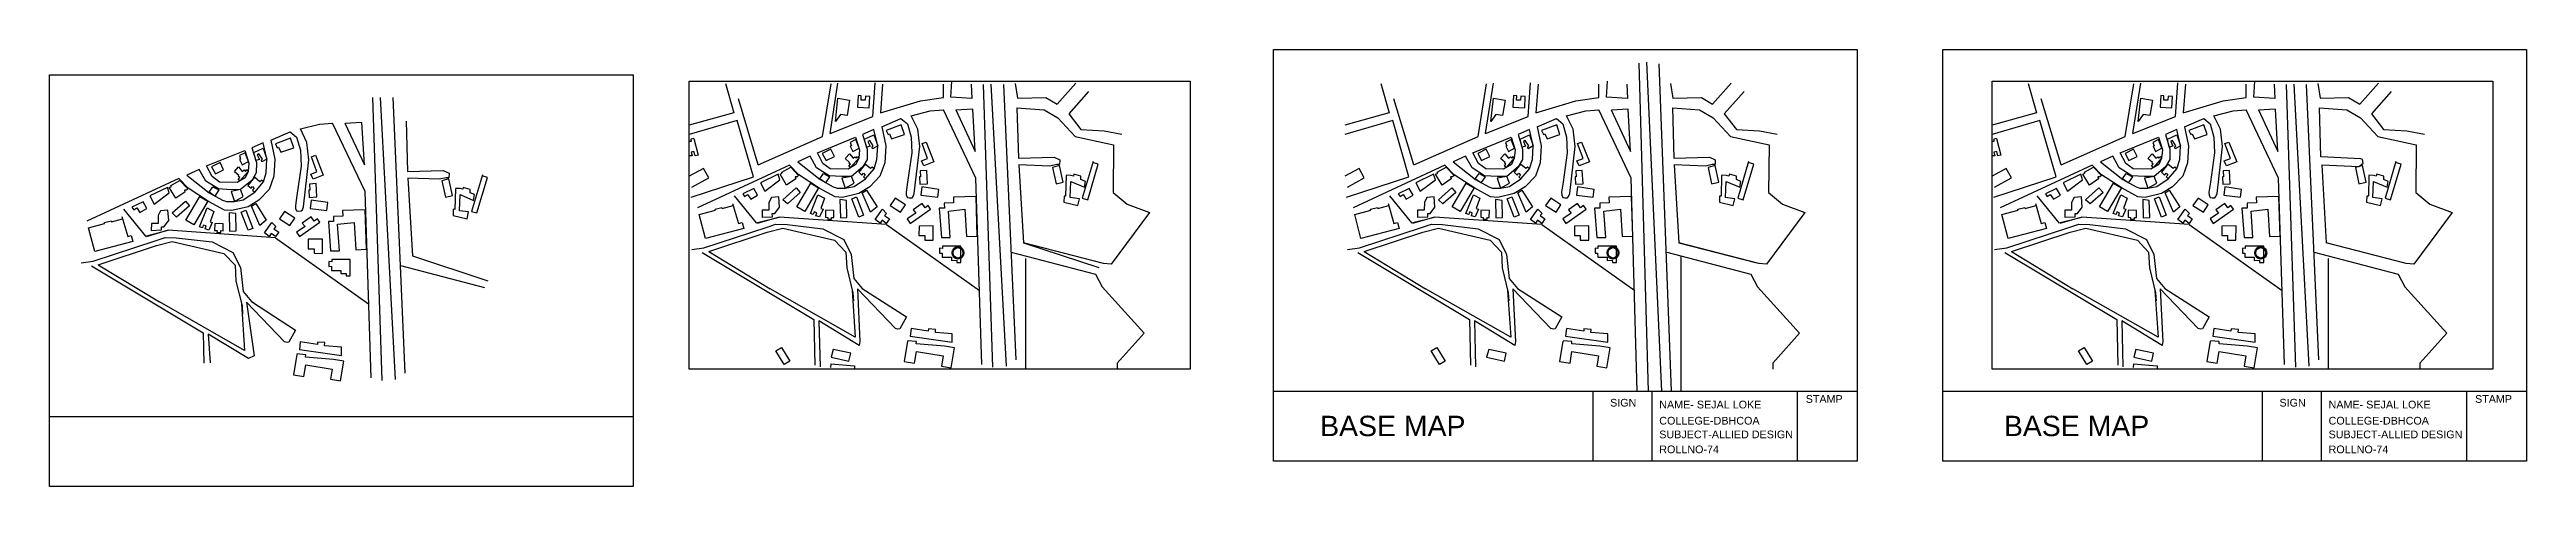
# Model space of a CAD drawing. Header units: millimetres. Extents: x -407569321 to 1182922576, y -72872308 to 207592979.
import ezdxf

# ---------------------------------------------------------------- set-up
doc = ezdxf.new("R2010")
doc.units = ezdxf.units.MM
doc.styles.get("Standard").update_dxf_attribs({"font": 'arial.ttf'})
picture_1 = doc.add_image_def('image1.png', size_in_pixel=(1012, 582))

msp = doc.modelspace()

# ---------------------------------------------------------------- linework, layer by layer
for p, q in [((135527144, 112129058), (132210926, 107443701)), ((142035394, 107952921), (135527144, 112129058)), ((556415605, 112129058), (553099387, 107443701)), ((562923856, 107952921), (556415605, 112129058)), ((972056315, 112129058), (968740097, 107443701)), ((978564565, 107952921), (972056315, 112129058)), ((-256667344, 103609567), (-259983562, 98924209)), ((-259983562, 98924209), (-253255885, 94607273)), ((-250159093, 99433430), (-256667344, 103609567)), ((-253255885, 94607273), (-250159093, 99433430)), ((132210926, 107443701), (138938603, 103126764)), ((138938603, 103126764), (142035394, 107952921)), ((553099387, 107443701), (559827064, 103126764)), ((559827064, 103126764), (562923856, 107952921)), ((968740097, 107443701), (975467774, 103126764)), ((975467774, 103126764), (978564565, 107952921)), ((378437942, -11633860), (753118020, -11633860)), ((583436212, -11633860), (583436212, -56636621)), ((621243458, -11633860), (621243458, -56636621)), ((714625114, -11633860), (714625114, -56636621)), ((808242497, -11633860), (1182922576, -11633860)), ((1013240767, -11633860), (1013240767, -56636621)), ((1051048013, -11633860), (1051048013, -56636621)), ((1144429670, -11633860), (1144429670, -56636621)), ((-407569321, -27869547), (-32889243, -27869547))]:
    msp.add_line(p, q)
for points in [[(378437942, 207592979), (753118020, 207592979), (753118020, -56636621), (378437942, -56636621)], [(808242497, 207592979), (1182922576, 207592979), (1182922576, -56636621), (808242497, -56636621)], [(-407569321, 191357291), (-32889243, 191357291), (-32889243, -72872308), (-407569321, -72872308)]]:
    msp.add_lwpolyline(points, close=True)
for points in [[(612893108, 198879647), (618901495, -11633860)], [(627759794, -11633860), (618051264, 199563552)], [(633942467, -11633860), (626087189, 198452207)], [(-200189841, 176718874), (-194181454, -4903645)], [(-185323155, -4178243), (-195031686, 176893902)], [(-179140482, -137915), (-186995760, 176709451)], [(26466772, 185789508), (31836627, 167012339)], [(47558226, 133644737), (34832737, 175990782)], [(47558226, 133644737), (88794613, 151744842), (94299321, 185624839)], [(93592302, 153676524), (121087764, 164650355), (122545193, 186122718)], [(93592302, 153676524), (98703512, 186010788)], [(98681391, 176283833), (106179961, 175100986), (104629043, 165269059), (100289159, 165953646), (97058481, 161344223), (98681391, 176283833)], [(111574064, 178123906), (111179290, 170588459), (118777198, 170190413), (119161411, 177524284), (116314016, 177673455), (116174421, 175008877), (113501611, 175148902), (113643313, 177853701), (111574064, 178123906)], [(127380317, 185325659), (126029239, 166995243), (151693769, 174754712), (166439920, 176778970), (166439920, 185325659)], [(171280306, 177065977), (171884141, 187277422)], [(184764137, 176268636), (171280306, 177065977)], [(184329707, 185383039), (184764137, 176268636)], [(192004647, 185238366), (198013034, 3615846)], [(206871332, 4341248), (197162802, 185413393)], [(213054006, 8381577), (205198728, 185228942)], [(212458998, 185764669), (213893081, 176349614)], [(213893081, 176349614), (232223535, 176729814), (239422732, 172435856), (251349760, 186069172), (251349760, 186069172)], [(259623464, 180594376), (246944282, 166316966), (254680731, 156333514), (269616379, 155367374), (280898702, 153327744)], [(447355234, 185789508), (452725089, 167012339)], [(468446687, 133644737), (455721198, 175990782)], [(468446687, 133644737), (509683074, 151744842), (515187782, 185624839)], [(514480763, 153676524), (541976226, 164650355), (543433654, 186122718)], [(514480763, 153676524), (519591974, 186010788)], [(519569853, 176283833), (527068422, 175100986), (525517504, 165269059), (521177621, 165953646), (517946942, 161344223), (519569853, 176283833)], [(532462525, 178123906), (532067752, 170588459), (539665659, 170190413), (540049872, 177524284), (537202477, 177673455), (537062883, 175008877), (534390073, 175148902), (534531774, 177853701), (532462525, 178123906)], [(548268779, 185325659), (546917701, 166995243), (572582231, 174754712), (587328381, 176778970), (587328381, 185325659)], [(592168768, 177065977), (592772602, 187277422)], [(605652598, 176268636), (592168768, 177065977)], [(605218169, 185383039), (605652598, 176268636)], [(633347459, 185764669), (634781542, 176349614)], [(634781542, 176349614), (653111997, 176729814), (660311194, 172435856), (672238221, 186069172), (672238221, 186069172)], [(680511926, 180594376), (667832743, 166316966), (675569193, 156333514), (690504841, 155367374), (701787164, 153327744)], [(862995943, 185789508), (868365798, 167012339)], [(884087397, 133644737), (871361908, 175990782)], [(884087397, 133644737), (925323784, 151744842), (930828492, 185624839)], [(930121473, 153676524), (957616935, 164650355), (959074364, 186122718)], [(930121473, 153676524), (935232683, 186010788)], [(935210562, 176283833), (942709132, 175100986), (941158214, 165269059), (936818330, 165953646), (933587652, 161344223), (935210562, 176283833)], [(948103235, 178123906), (947708461, 170588459), (955306369, 170190413), (955690582, 177524284), (952843187, 177673455), (952703592, 175008877), (950030782, 175148902), (950172484, 177853701), (948103235, 178123906)], [(963909488, 185325659), (962558410, 166995243), (988222940, 174754712), (1002969091, 176778970), (1002969091, 185325659)], [(1007809477, 177065977), (1008413312, 187277422)], [(1021293308, 176268636), (1007809477, 177065977)], [(1020858878, 185383039), (1021293308, 176268636)], [(1028533818, 185238366), (1034542205, 3615846)], [(1043400503, 4341248), (1033691973, 185413393)], [(1049583177, 8381577), (1041727899, 185228942)], [(1048988169, 185764669), (1050422252, 176349614)], [(1050422252, 176349614), (1068752706, 176729814), (1075951903, 172435856), (1087878931, 186069172), (1087878931, 186069172)], [(1096152635, 180594376), (1083473453, 166316966), (1091209902, 156333514), (1106145550, 155367374), (1117427873, 153327744)], [(-265430027, 149455389), (-253074871, 154861238), (-248904577, 151359093), (-246487016, 142905641), (-246063943, 132821880), (-248779638, 113888312), (-249699040, 107478332), (-249624004, 105567642), (-248911600, 104055215), (-247709417, 103906938), (-245943246, 103981076), (-245230841, 104796601), (-244488753, 106575926), (-240981566, 136735971), (-242256320, 147868644), (-246510916, 156612666), (-234233368, 159648785), (-225821244, 160370819)], [(-201146525, -3094012), (-204968577, 116534882), (-225821244, 160370819)], [(-217856684, 160370819), (-205403008, 133606303), (-206995920, 160804838), (-217765162, 160174126)], [(-178608711, 161689870), (-177639739, 129335991), (-154740749, 130021796), (-151034475, 128207107), (-151137199, 125230960), (-152969860, 125294216), (-157403302, 124307329), (-177434294, 125025709), (-174431083, 75099143), (-126050770, 59075207)], [(31836627, 167012339), (3255906, 159037558)], [(4432627, 112768636), (44446407, 125871721), (33998097, 161960967), (3255906, 153060700)], [(126764460, 157974880), (139119616, 163380729), (143289911, 159878584), (145707472, 151425132), (146130545, 141341371), (143414849, 122407803), (142495448, 115997823), (142570483, 114087133), (143282887, 112574706), (144485071, 112426429), (146251242, 112500568), (146963647, 113316092), (147705735, 115095418), (151212921, 145255462), (149938168, 156388136), (145683572, 165132158), (157961119, 168168277), (166373244, 168890310)], [(129650773, 155655973), (130857738, 153061630), (131689028, 153448370), (133162056, 150282130), (141427822, 153061630), (139331765, 159294950), (129650773, 155655973)], [(191047963, 5425479), (187225910, 125054374), (166373244, 168890310)], [(174337804, 168890310), (186791479, 142125795), (185198568, 169324329), (174429326, 168693617)], [(213585777, 170209361), (214554748, 137855482), (237453738, 138541287), (241160013, 136726598), (241057289, 133750451), (239224628, 133813707), (234791185, 132826820), (214760194, 133545200), (217763404, 83618635), (266143717, 67594698)], [(213585777, 170209361), (231051546, 168937550), (239800304, 163866741), (251020083, 151723490), (275663529, 146452518), (275359979, 115889556), (284313800, 108444673), (298702682, 103036128), (274057061, 69777935), (269099637, 70265703), (217763404, 83618635)], [(452725089, 167012339), (424144367, 159037558)], [(425321088, 112768636), (465334868, 125871721), (454886559, 161960967), (424144367, 153060700)], [(547652922, 157974880), (560008078, 163380729), (564178372, 159878584), (566595933, 151425132), (567019006, 141341371), (564303311, 122407803), (563383909, 115997823), (563458945, 114087133), (564171349, 112574706), (565373532, 112426429), (567139703, 112500568), (567852109, 113316092), (568594197, 115095418), (572101383, 145255462), (570826629, 156388136), (566572033, 165132158), (578849581, 168168277), (587261705, 168890310)], [(550539234, 155655973), (551746199, 153061630), (552577489, 153448370), (554050518, 150282130), (562316283, 153061630), (560220227, 159294950), (550539234, 155655973)], [(611936424, -11633860), (608114372, 125054374), (587261705, 168890310)], [(595226265, 168890310), (607679941, 142125795), (606087029, 169324329), (595317787, 168693617)], [(634474238, 170209361), (635443210, 137855482), (658342200, 138541287), (662048474, 136726598), (661945750, 133750451), (660113089, 133813707), (655679647, 132826820), (635648655, 133545200), (638651866, 83618635), (687870214, 70816580)], [(634474238, 170209361), (651940007, 168937550), (660688765, 163866741), (671908544, 151723490), (696551990, 146452518), (696248441, 115889556), (705202261, 108444673), (719591143, 103036128), (694945522, 69777935), (689988098, 70265703), (638651866, 83618635)], [(868365798, 167012339), (839785077, 159037558)], [(840961798, 112768636), (880975578, 125871721), (870527268, 161960967), (839785077, 153060700)], [(963293631, 157974880), (975648787, 163380729), (979819082, 159878584), (982236643, 151425132), (982659716, 141341371), (979944020, 122407803), (979024619, 115997823), (979099654, 114087133), (979812058, 112574706), (981014242, 112426429), (982780413, 112500568), (983492818, 113316092), (984234906, 115095418), (987742092, 145255462), (986467339, 156388136), (982212743, 165132158), (994490290, 168168277), (1002902415, 168890310)], [(966179944, 155655973), (967386909, 153061630), (968218199, 153448370), (969691227, 150282130), (977956993, 153061630), (975860936, 159294950), (966179944, 155655973)], [(1027577134, 5425479), (1023755081, 125054374), (1002902415, 168890310)], [(1010866975, 168890310), (1023320650, 142125795), (1021727739, 169324329), (1010958497, 168693617)], [(1050114948, 170209361), (1067580717, 168937550), (1076329475, 163866741), (1087549254, 151723490), (1112192700, 146452518), (1111889150, 115889556), (1120842971, 108444673), (1135231853, 103036128), (1110586232, 69777935), (1105628808, 70265703), (1054292575, 83618635)], [(1051519584, 133496787), (1075310881, 132542919), (1078095752, 134719060), (1077721322, 136963504), (1076473231, 137524610), (1050949707, 138771526), (1050114948, 170209361)], [(-265430027, 149455389), (-262849356, 137283758), (-263471899, 126290694), (-266548819, 117837175), (-273087276, 110920658), (-280106502, 106693898), (-290587265, 104196268), (-295298800, 104580518), (-305507995, 109986036), (-318655099, 118604477), (-324607084, 124851905)], [(-277652806, 144566615), (-274753103, 135166284), (-274812280, 128485546), (-277512832, 123713751), (-284856723, 117654781), (-291086126, 117548054), (-299134283, 118080148), (-307241616, 123046361), (-311443227, 130613923), (-319370621, 126976744), (-304985408, 115661036), (-296490469, 110995382), (-293998265, 109992013), (-288886069, 110033413), (-283173921, 111181191), (-275798188, 116088282), (-270261182, 122592360), (-268440265, 128404826), (-267993344, 137270668), (-270365691, 147785497), (-277652806, 144566615)], [(-276368948, 141545854), (-270407274, 144249818), (-267993344, 137270668), (-271285066, 135407125), (-271504514, 136430247), (-270846170, 137270668), (-273113801, 140741973), (-274227448, 140014482), (-272821203, 137051428), (-275125409, 136320626), (-276368948, 141545854)], [(-262543715, 147136482), (-261336750, 144542139), (-260505460, 144928879), (-259032431, 141762639), (-250766666, 144542139), (-252862722, 150775458), (-262543715, 147136482)], [(6155081, 150580865), (8824907, 139839281), (6922820, 139366516), (6240077, 142113413), (4452853, 141669198), (5018713, 139392557), (3255906, 139392557)], [(6164062, 150544731), (4279056, 150076212), (4369292, 148631136), (3255906, 148631136)], [(126764460, 157974880), (129345132, 145803249), (128722589, 134810186), (125645668, 126356666), (119107212, 119440150), (112087986, 115213390), (101607223, 112715759), (96895687, 113100010), (86686492, 118505527), (73539388, 127123968), (67587404, 133371397)], [(114541682, 153086107), (117441385, 143685776), (117382207, 137005037), (114681656, 132233242), (107337765, 126174272), (101108361, 126067545), (93060205, 126599639), (84952871, 131565852), (80751261, 139133414), (72823867, 135496236), (87209080, 124180527), (95704019, 119514874), (98196222, 118511504), (103308419, 118552904), (109020567, 119700683), (116396299, 124607774), (121933306, 131111851), (123754222, 136924318), (124201144, 145790159), (121828797, 156304989), (114541682, 153086107)], [(110051503, 151335454), (112630612, 143270823), (112081381, 137905386), (110235601, 133831489), (105149357, 130782633), (93751548, 130944315), (89036128, 134521931), (85485471, 141380034), (110051503, 151335454)], [(88607660, 140910109), (91138419, 136329739), (96383330, 138858103), (94092706, 143609838), (88607660, 140910109)], [(106543693, 147993429), (107315007, 145755063), (106609950, 145512109), (108269969, 142195695), (112279164, 144202484), (110143163, 149864849), (106543693, 147993429)], [(115825540, 150065345), (121787214, 152769309), (124201144, 145790159), (120909421, 143926617), (120689974, 144949738), (121348318, 145790159), (119080687, 149261464), (117967040, 148533974), (119373285, 145570919), (117069079, 144840118), (115825540, 150065345)], [(152320624, 136123957), (156285506, 137570630), (152741606, 147283359), (155325109, 148226006), (160319344, 135435065), (153819818, 132897319), (152320624, 136123957)], [(547652922, 157974880), (550233593, 145803249), (549611050, 134810186), (546534130, 126356666), (539995673, 119440150), (532976447, 115213390), (522495684, 112715759), (517784149, 113100010), (507574954, 118505527), (494427850, 127123968), (488475865, 133371397)], [(535430143, 153086107), (538329846, 143685776), (538270669, 137005037), (535570117, 132233242), (528226226, 126174272), (521996823, 126067545), (513948666, 126599639), (505841333, 131565852), (501639722, 139133414), (493712328, 135496236), (508097541, 124180527), (516592480, 119514874), (519084684, 118511504), (524196880, 118552904), (529909028, 119700683), (537284761, 124607774), (542821767, 131111851), (544642684, 136924318), (545089605, 145790159), (542717258, 156304989), (535430143, 153086107)], [(530939964, 151335454), (533519074, 143270823), (532969842, 137905386), (531124062, 133831489), (526037819, 130782633), (514640009, 130944315), (509924589, 134521931), (506373932, 141380034), (530939964, 151335454)], [(509496121, 140910109), (512026881, 136329739), (517271791, 138858103), (514981167, 143609838), (509496121, 140910109)], [(527432154, 147993429), (528203468, 145755063), (527498412, 145512109), (529158431, 142195695), (533167625, 144202484), (531031625, 149864849), (527432154, 147993429)], [(536714002, 150065345), (542675676, 152769309), (545089605, 145790159), (541797883, 143926617), (541578435, 144949738), (542236779, 145790159), (539969149, 149261464), (538855501, 148533974), (540261746, 145570919), (537957541, 144840118), (536714002, 150065345)], [(573209085, 136123957), (577173967, 137570630), (573630068, 147283359), (576213570, 148226006), (581207805, 135435065), (574708279, 132897319), (573209085, 136123957)], [(842684252, 150580865), (845354078, 139839281), (843451991, 139366516), (842769248, 142113413), (840982023, 141669198), (841547884, 139392557), (839785077, 139392557)], [(842693233, 150544731), (840808227, 150076212), (840898463, 148631136), (839785077, 148631136)], [(963293631, 157974880), (965874303, 145803249), (965251760, 134810186), (962174839, 126356666), (955636383, 119440150), (948617157, 115213390), (938136394, 112715759), (933424858, 113100010), (923215663, 118505527), (910068559, 127123968), (904116575, 133371397)], [(951070853, 153086107), (953970556, 143685776), (953911378, 137005037), (951210827, 132233242), (943866936, 126174272), (937637532, 126067545), (929589376, 126599639), (921482042, 131565852), (917280432, 139133414), (909353038, 135496236), (923738251, 124180527), (932233190, 119514874), (934725393, 118511504), (939837590, 118552904), (945549738, 119700683), (952925470, 124607774), (958462477, 131111851), (960283393, 136924318), (960730315, 145790159), (958357968, 156304989), (951070853, 153086107)], [(946580674, 151335454), (949159783, 143270823), (948610552, 137905386), (946764772, 133831489), (941678528, 130782633), (930280719, 130944315), (925565299, 134521931), (922014642, 141380034), (946580674, 151335454)], [(925136831, 140910109), (927667590, 136329739), (932912501, 138858103), (930621877, 143609838), (925136831, 140910109)], [(943072864, 147993429), (943844178, 145755063), (943139121, 145512109), (944799140, 142195695), (948808335, 144202484), (946672334, 149864849), (943072864, 147993429)], [(952354711, 150065345), (958316385, 152769309), (960730315, 145790159), (957438592, 143926617), (957219145, 144949738), (957877489, 145790159), (955609858, 149261464), (954496211, 148533974), (955902456, 145570919), (953598250, 144840118), (952354711, 150065345)], [(988849795, 136123957), (992814677, 137570630), (989270777, 147283359), (991854280, 148226006), (996848515, 135435065), (990348989, 132897319), (988849795, 136123957)], [(-282142985, 142815963), (-279563875, 134751331), (-280113107, 129385895), (-281958887, 125311998), (-287045130, 122263141), (-298442940, 122424823), (-303158360, 126002439), (-306709017, 132860543), (-282142985, 142815963)], [(-303586828, 132390617), (-301056068, 127810247), (-295811158, 130338611), (-298101782, 135090347), (-303586828, 132390617)], [(-288732363, 129275966), (-286164926, 132207402), (-283780876, 129312608), (-282585788, 130296841), (-281762013, 129296585), (-280846660, 130521826), (-280113107, 129385895), (-285394694, 123266521), (-286487838, 124210006), (-285459665, 125401272), (-286413727, 126224716), (-286035685, 126662725), (-288856972, 129133690)], [(-285650795, 139473938), (-284879481, 137235572), (-285584538, 136992618), (-283924518, 133676204), (-279915324, 135682992), (-282051325, 141345358), (-285650795, 139473938)], [(-239873864, 127604465), (-235908982, 129051139), (-239452881, 138763867), (-236869379, 139706514), (-231875144, 126915574), (-238374670, 124377828), (-239873864, 127604465)], [(-129637285, 127266188), (-136597585, 103706606), (-133106167, 102675123), (-126353264, 125532698), (-129844682, 126564182)], [(4892061, 119179459), (15774282, 125181754), (12404746, 131290756), (3255906, 126244540)], [(67587404, 133371397), (8531991, 106039410)], [(48968548, 122109749), (51702795, 116765199), (61411356, 124049622), (60301806, 127612655), (48968548, 122109749)], [(61530237, 127652244), (62917174, 128285672), (62617540, 128941743), (68379250, 132108688), (73463910, 126706708), (72489495, 125789532), (71182013, 125938537), (71578864, 124600431), (65750110, 120610896), (61530237, 127652244)], [(93344526, 125953781), (90673388, 122086558), (87067547, 124577157), (89448304, 128023970), (93344526, 125953781)], [(103462124, 137795457), (106029562, 140726894), (108413612, 137832100), (109608700, 138816332), (110432475, 137816076), (111347828, 139041317), (112081381, 137905386), (106799794, 131786012), (105706650, 132729497), (106734823, 133920764), (105780761, 134744208), (106158803, 135182216), (103337516, 137653182)], [(112017519, 128849982), (113992531, 127061378), (115019852, 128195767), (116095422, 127004598), (115043976, 125925757), (116396299, 124607774), (121933306, 131111851), (120676227, 132182019), (119569130, 131134562), (116159262, 134109694), (112017519, 128849982)], [(151553638, 129803018), (151759922, 125887362), (151115719, 125853424), (151358755, 121240133), (156221848, 121496329), (155771887, 130037465), (151553638, 129803018)], [(236524727, 131874171), (238797362, 121429950), (243385138, 122428238), (241038692, 133211666), (236524727, 131874171)], [(245225673, 126684496), (244901012, 113515696), (243867517, 113541175), (243772545, 109688917), (252692902, 107547569), (253725970, 111851088), (247822971, 112672373), (248212564, 122986853), (256913510, 119289209), (257562835, 122986853), (254705808, 124154529), (254705808, 126295270), (250225470, 127527818), (249909769, 126380240), (248214983, 126846479), (245231480, 126920033)], [(262557203, 135785679), (255596903, 112226098), (259088321, 111194614), (265841224, 134052190), (262349806, 135083673)], [(425780523, 119179459), (436662743, 125181754), (433293207, 131290756), (424144367, 126244540)], [(488475865, 133371397), (429420453, 106039410)], [(469857009, 122109749), (472591257, 116765199), (482299817, 124049622), (481190267, 127612655), (469857009, 122109749)], [(482418699, 127652244), (483805635, 128285672), (483506001, 128941743), (489267712, 132108688), (494352371, 126706708), (493377957, 125789532), (492070474, 125938537), (492467326, 124600431), (486638571, 120610896), (482418699, 127652244)], [(514232988, 125953781), (511561849, 122086558), (507956009, 124577157), (510336766, 128023970), (514232988, 125953781)], [(524350586, 137795457), (526918023, 140726894), (529302073, 137832100), (530497161, 138816332), (531320936, 137816076), (532236289, 139041317), (532969842, 137905386), (527688256, 131786012), (526595111, 132729497), (527623284, 133920764), (526669222, 134744208), (527047264, 135182216), (524225977, 137653182)], [(532905980, 128849982), (534880992, 127061378), (535908313, 128195767), (536983883, 127004598), (535932438, 125925757), (537284761, 124607774), (542821767, 131111851), (541564688, 132182019), (540457591, 131134562), (537047723, 134109694), (532905980, 128849982)], [(572442100, 129803018), (572648383, 125887362), (572004181, 125853424), (572247216, 121240133), (577110309, 121496329), (576660348, 130037465), (572442100, 129803018)], [(657413189, 131874171), (659685824, 121429950), (664273599, 122428238), (661927154, 133211666), (657413189, 131874171)], [(666114134, 126684496), (665789473, 113515696), (664755979, 113541175), (664661006, 109688917), (673581364, 107547569), (674614431, 111851088), (668711432, 112672373), (669101026, 122986853), (677801971, 119289209), (678451297, 122986853), (675594269, 124154529), (675594269, 126295270), (671113931, 127527818), (670798231, 126380240), (669103444, 126846479), (666119941, 126920033)], [(683445664, 135785679), (676485364, 112226098), (679976782, 111194614), (686729686, 134052190), (683238268, 135083673)], [(841421232, 119179459), (852303453, 125181754), (848933917, 131290756), (839785077, 126244540)], [(904116575, 133371397), (845061162, 106039410)], [(885497719, 122109749), (888231966, 116765199), (897940527, 124049622), (896830977, 127612655), (885497719, 122109749)], [(898059408, 127652244), (899446345, 128285672), (899146711, 128941743), (904908421, 132108688), (909993081, 126706708), (909018666, 125789532), (907711184, 125938537), (908108035, 124600431), (902279281, 120610896), (898059408, 127652244)], [(929873697, 125953781), (927202559, 122086558), (923596718, 124577157), (925977475, 128023970), (929873697, 125953781)], [(939991295, 137795457), (942558733, 140726894), (944942783, 137832100), (946137871, 138816332), (946961646, 137816076), (947876999, 139041317), (948610552, 137905386), (943328965, 131786012), (942235821, 132729497), (943263994, 133920764), (942309932, 134744208), (942687974, 135182216), (939866687, 137653182)], [(948546690, 128849982), (950521702, 127061378), (951549023, 128195767), (952624593, 127004598), (951573147, 125925757), (952925470, 124607774), (958462477, 131111851), (957205398, 132182019), (956098301, 131134562), (952688433, 134109694), (948546690, 128849982)], [(988082809, 129803018), (988289093, 125887362), (987644890, 125853424), (987887926, 121240133), (992751019, 121496329), (992301058, 130037465), (988082809, 129803018)], [(1051519584, 133496787), (1054292575, 83618635)], [(1073053898, 131874171), (1075326533, 121429950), (1079914309, 122428238), (1077567863, 133211666), (1073053898, 131874171)], [(1081754844, 126684496), (1081430183, 113515696), (1080396688, 113541175), (1080301716, 109688917), (1089222073, 107547569), (1090255141, 111851088), (1084352142, 112672373), (1084741735, 122986853), (1093442681, 119289209), (1094092006, 122986853), (1091234979, 124154529), (1091234979, 126295270), (1086754641, 127527818), (1086438940, 126380240), (1084744154, 126846479), (1081760651, 126920033)], [(1099086374, 135785679), (1092126074, 112226098), (1095617492, 111194614), (1102370395, 134052190), (1098878977, 135083673)], [(-324607084, 124851905), (-383662497, 97519919)], [(-343225940, 113590258), (-340491692, 108245708), (-330783132, 115530131), (-331892682, 119093164), (-343225940, 113590258)], [(-330664251, 119132753), (-329277314, 119766181), (-329576948, 120422251), (-323815237, 123589196), (-318730578, 118187217), (-319704993, 117270041), (-321012475, 117419045), (-320615623, 116080940), (-326444378, 112091404), (-330664251, 119132753)], [(-311004410, 113219999), (-305913319, 110205913), (-314859701, 95094583), (-319963479, 98116180), (-311004410, 113219999)], [(-298849962, 117434289), (-301521100, 113567067), (-305126940, 116057666), (-302746184, 119504479), (-298849962, 117434289)], [(-291013925, 116410938), (-288886069, 110033413), (-283158966, 113267406), (-284856723, 117654781), (-291013925, 116410938)], [(-280176969, 120330490), (-278201957, 118541887), (-277174636, 119676276), (-276099066, 118485106), (-277150512, 117406266), (-275798188, 116088282), (-270261182, 122592360), (-271518261, 123662528), (-272625358, 122615071), (-276035226, 125590203), (-280176969, 120330490)], [(-240640849, 121283527), (-240434566, 117367870), (-241078769, 117333933), (-240835733, 112720642), (-235972640, 112976837), (-236422601, 121517973), (-240640849, 121283527)], [(-155669760, 123354680), (-153397125, 112910459), (-148809350, 113908747), (-151155795, 124692174), (-155669760, 123354680)], [(-146968815, 118165005), (-147293476, 104996204), (-148326970, 105021684), (-148421943, 101169425), (-139501585, 99028078), (-138468518, 103331596), (-144371517, 104152882), (-143981924, 114467361), (-135280978, 110769718), (-134631653, 114467361), (-137488680, 115635038), (-137488680, 117775779), (-141969018, 119008327), (-142284718, 117860749), (-143979505, 118326987), (-146963008, 118400542)], [(32024573, 113645384), (46146230, 96261963), (60869360, 100077405)], [(32024573, 113645384), (46146230, 96261963)], [(37526736, 114923772), (38712278, 113221168), (40646147, 114567743), (42702702, 111614245), (47109871, 114084807), (44660991, 118453299), (37526736, 114923772)], [(54341834, 109488479), (54278790, 104449806), (49992530, 104503436), (49936664, 100038503), (56611385, 100292901), (56536802, 102249753), (58068587, 102308135), (61150489, 106339308), (60646144, 112952566), (55945251, 112594063), (54341834, 109488479)], [(63342673, 111192545), (71898446, 118746300), (74491148, 115809672), (66195018, 108485152), (63342673, 111192545)], [(81190078, 121739490), (86281169, 118725405), (77334787, 103614075), (72231009, 106635671), (81190078, 121739490)], [(90075306, 112196252), (87710991, 105561596), (89145343, 105050452), (86946065, 100177450), (84512210, 100941651), (85114417, 102859578), (83365106, 103408841), (82846295, 101756515), (81005655, 102334454), (85833446, 114419383), (90075306, 112196252)], [(101180563, 124930429), (103308419, 118552904), (109035522, 121786897), (107337765, 126174272), (101180563, 124930429)], [(107597472, 111705993), (110605783, 113017467), (115145597, 101268842), (112108874, 100095415), (107597472, 111705993)], [(114325149, 115585771), (117005281, 117279759), (123783516, 106555616), (119685413, 103181409), (114325149, 115585771)], [(152646919, 119493244), (151987784, 114115419), (162780937, 112792554), (163399680, 117840825), (152646919, 119493244)], [(180266220, 105075534), (181302537, 87474841), (188173588, 87879404), (187356805, 113303722), (172833606, 112837149), (172951331, 109172699), (166965335, 108980393), (167068248, 105776958), (163681877, 105668167), (165103278, 86984419), (170775746, 86929928), (169575801, 103931217), (180266220, 105075534)], [(452913035, 113645384), (467034691, 96261963), (481757822, 100077405)], [(452913035, 113645384), (467034691, 96261963)], [(458415197, 114923772), (459600740, 113221168), (461534609, 114567743), (463591163, 111614245), (467998333, 114084807), (465549452, 118453299), (458415197, 114923772)], [(475230295, 109488479), (475167252, 104449806), (470880991, 104503436), (470825126, 100038503), (477499846, 100292901), (477425263, 102249753), (478957048, 102308135), (482038950, 106339308), (481534605, 112952566), (476833713, 112594063), (475230295, 109488479)], [(484231134, 111192545), (492786908, 118746300), (495379609, 115809672), (487083479, 108485152), (484231134, 111192545)], [(502078539, 121739490), (507169630, 118725405), (498223248, 103614075), (493119470, 106635671), (502078539, 121739490)], [(510963768, 112196252), (508599452, 105561596), (510033804, 105050452), (507834526, 100177450), (505400672, 100941651), (506002878, 102859578), (504253568, 103408841), (503734757, 101756515), (501894116, 102334454), (506721907, 114419383), (510963768, 112196252)], [(522069024, 124930429), (524196880, 118552904), (529923984, 121786897), (528226226, 126174272), (522069024, 124930429)], [(528485933, 111705993), (531494244, 113017467), (536034059, 101268842), (532997336, 100095415), (528485933, 111705993)], [(535213611, 115585771), (537893742, 117279759), (544671977, 106555616), (540573874, 103181409), (535213611, 115585771)], [(573535380, 119493244), (572876246, 114115419), (583669398, 112792554), (584288141, 117840825), (573535380, 119493244)], [(601154682, 105075534), (602190998, 87474841), (609062050, 87879404), (608245267, 113303722), (593722068, 112837149), (593839792, 109172699), (587853796, 108980393), (587956710, 105776958), (584570338, 105668167), (585991739, 86984419), (591664207, 86929928), (590464262, 103931217), (601154682, 105075534)], [(868553744, 113645384), (882675401, 96261963), (897398531, 100077405)], [(868553744, 113645384), (882675401, 96261963)], [(874055907, 114923772), (875241449, 113221168), (877175318, 114567743), (879231873, 111614245), (883639042, 114084807), (881190162, 118453299), (874055907, 114923772)], [(890871005, 109488479), (890807961, 104449806), (886521701, 104503436), (886465835, 100038503), (893140556, 100292901), (893065973, 102249753), (894597758, 102308135), (897679660, 106339308), (897175315, 112952566), (892474422, 112594063), (890871005, 109488479)], [(899871844, 111192545), (908427617, 118746300), (911020319, 115809672), (902724189, 108485152), (899871844, 111192545)], [(917719249, 121739490), (922810340, 118725405), (913863958, 103614075), (908760180, 106635671), (917719249, 121739490)], [(926604477, 112196252), (924240162, 105561596), (925674513, 105050452), (923475236, 100177450), (921041381, 100941651), (921643588, 102859578), (919894277, 103408841), (919375466, 101756515), (917534826, 102334454), (922362617, 114419383), (926604477, 112196252)], [(937709734, 124930429), (939837590, 118552904), (945564693, 121786897), (943866936, 126174272), (937709734, 124930429)], [(944126643, 111705993), (947134954, 113017467), (951674768, 101268842), (948638045, 100095415), (944126643, 111705993)], [(950854320, 115585771), (953534452, 117279759), (960312687, 106555616), (956214584, 103181409), (950854320, 115585771)], [(989176090, 119493244), (988516955, 114115419), (999310108, 112792554), (999928851, 117840825), (989176090, 119493244)], [(1016795391, 105075534), (1017831708, 87474841), (1024702759, 87879404), (1023885976, 113303722), (1009362777, 112837149), (1009480502, 109172699), (1003494506, 108980393), (1003597419, 105776958), (1000211048, 105668167), (1001632449, 86984419), (1007304917, 86929928), (1006104972, 103931217), (1016795391, 105075534)], [(-361115561, 100339153), (-357396018, 87490538), (-355107778, 88152961), (-353987035, 84281518), (-378578502, 77854077), (-382584981, 93182914), (-372220374, 95891898), (-372383275, 96515160), (-367964582, 97670068), (-367790971, 97005830), (-360688032, 98862317)], [(-360169914, 105125892), (-346048258, 87742472), (-331325127, 91557913)], [(-360169914, 105125892), (-346048258, 87742472)], [(-354667752, 106404280), (-353482209, 104701676), (-351548341, 106048252), (-349491786, 103094753), (-345084616, 105565316), (-347533497, 109933807), (-354667752, 106404280)], [(-337852654, 100968987), (-337915698, 95930315), (-342201958, 95983944), (-342257823, 91519012), (-335583103, 91773410), (-335657686, 93730261), (-334125901, 93788643), (-331043999, 97819817), (-331548344, 104433075), (-336249237, 104074572), (-337852654, 100968987)], [(-328851815, 102673053), (-320296041, 110226809), (-317703340, 107290181), (-325999470, 99965661), (-328851815, 102673053)], [(-302119182, 103676761), (-304483497, 97042104), (-303049145, 96530961), (-305248423, 91657958), (-307682277, 92422160), (-307080071, 94340087), (-308829382, 94889349), (-309348192, 93237023), (-311188833, 93814963), (-306361042, 105899892), (-302119182, 103676761)], [(-301493332, 95687384), (-301562871, 91380067), (-300034540, 91355393), (-300053213, 90198793), (-297565048, 90158623), (-297545894, 91345032), (-296172303, 91322856), (-296100222, 95787601), (-301490309, 95874621)], [(-292232413, 102776241), (-291966168, 91072607), (-287712502, 91169373), (-287964401, 102242423), (-292232413, 102776241)], [(-284597016, 103186501), (-281588705, 104497975), (-277048891, 92749351), (-280085613, 91575923), (-284597016, 103186501)], [(-277869339, 107066280), (-275189207, 108760267), (-268410972, 98036125), (-272509075, 94661918), (-277869339, 107066280)], [(-263536321, 92604254), (-260409836, 90357509), (-262455443, 87510921), (-265192413, 89477754), (-266478093, 87688652), (-269631487, 89954735), (-264919303, 96512031), (-262274756, 93919422), (-263536321, 92604254)], [(-245270186, 96246615), (-243519897, 94060825), (-248989552, 90454270), (-247036269, 87491946), (-234002695, 96683774), (-235571158, 98907780), (-237576884, 97493258), (-239510242, 100234668), (-245270186, 96246615)], [(-239547569, 110973753), (-240206703, 105595928), (-229413551, 104273062), (-228794808, 109321333), (-239547569, 110973753)], [(-211928267, 96556043), (-210891951, 78955350), (-204020899, 79359913), (-204837682, 104784231), (-219360881, 104317658), (-219243157, 100653208), (-225229153, 100460901), (-225126239, 97257467), (-228512611, 97148676), (-227091210, 78464928), (-221418742, 78410436), (-222618687, 95411725), (-211928267, 96556043)], [(4908988, 79162594), (12656153, 80338265), (53157158, 93564554), (58876933, 95432444), (66003723, 95230088), (88951023, 92584829), (102385982, 85726753), (107191185, 76125446), (108911262, 60726422), (114245669, 54299846), (142654402, 36058241), (138350298, 28331368), (137243884, 28147140), (135584261, 28454186), (111181663, 54000453), (112829852, 20144667), (112411012, 17707560), (86471727, 33366930), (87218922, 3876733)], [(31078927, 108858645), (34798469, 96010030), (37086710, 96672452), (38207453, 92801009), (13615985, 86373568), (9609506, 101702405), (19974114, 104411390), (19811213, 105034651), (24229906, 106189560), (24403517, 105525322), (31506456, 107381808)], [(129795093, 95232018), (60869360, 100077405), (46713435, 95934646)], [(90701156, 104206875), (90631616, 99899559), (92159948, 99874885), (92141275, 98718285), (94629440, 98678115), (94648594, 99864523), (96022185, 99842347), (96094265, 104307092), (90704178, 104394112)], [(99962075, 111295732), (100228319, 99592099), (104481985, 99688865), (104230086, 110761914), (99962075, 111295732)], [(128658167, 101123746), (131784652, 98877000), (129739045, 96030412), (127002074, 97997246), (125716395, 96208143), (122563000, 98474226), (127275185, 105031523), (129919732, 102438913), (128658167, 101123746)], [(146924302, 104766107), (148674591, 102580316), (143204936, 98973762), (145158218, 96011438), (158191793, 105203265), (156623330, 107427272), (154617604, 106012749), (152684246, 108754159), (146924302, 104766107)], [(425797449, 79162594), (433544615, 80338265), (474045620, 93564554), (479765395, 95432444), (486892184, 95230088), (509839485, 92584829), (523274443, 85726753), (528079647, 76125446), (529799723, 60726422), (535134130, 54299846), (563542864, 36058241), (559238760, 28331368), (558132345, 28147140), (556472722, 28454186), (532070124, 54000453), (533718313, 20144667), (533299473, 17707560), (507360188, 33366930), (508107384, 3876733)], [(451967388, 108858645), (455686931, 96010030), (457975172, 96672452), (459095915, 92801009), (434504447, 86373568), (430497968, 101702405), (440862576, 104411390), (440699674, 105034651), (445118367, 106189560), (445291978, 105525322), (452394917, 107381808)], [(550683554, 95232018), (481757822, 100077405), (467601897, 95934646)], [(511589617, 104206875), (511520078, 99899559), (513048409, 99874885), (513029736, 98718285), (515517901, 98678115), (515537055, 99864523), (516910646, 99842347), (516982727, 104307092), (511592640, 104394112)], [(520850537, 111295732), (521116781, 99592099), (525370447, 99688865), (525118548, 110761914), (520850537, 111295732)], [(549546628, 101123746), (552673113, 98877000), (550627506, 96030412), (547890536, 97997246), (546604856, 96208143), (543451462, 98474226), (548163647, 105031523), (550808193, 102438913), (549546628, 101123746)], [(567812763, 104766107), (569563052, 102580316), (564093397, 98973762), (566046680, 96011438), (579080254, 105203265), (577511791, 107427272), (575506065, 106012749), (573572707, 108754159), (567812763, 104766107)], [(841438159, 79162594), (849185324, 80338265), (889686329, 93564554), (895406104, 95432444), (902532894, 95230088), (925480194, 92584829), (938915153, 85726753), (943720356, 76125446), (945440433, 60726422), (950774840, 54299846), (979183573, 36058241), (974879469, 28331368), (973773055, 28147140), (972113432, 28454186), (947710834, 54000453), (949359023, 20144667), (948940183, 17707560), (923000898, 33366930), (923748093, 3876733)], [(867608098, 108858645), (871327640, 96010030), (873615881, 96672452), (874736624, 92801009), (850145156, 86373568), (846138677, 101702405), (856503285, 104411390), (856340384, 105034651), (860759077, 106189560), (860932688, 105525322), (868035627, 107381808)], [(966324264, 95232018), (897398531, 100077405), (883242606, 95934646)], [(927230327, 104206875), (927160787, 99899559), (928689119, 99874885), (928670446, 98718285), (931158611, 98678115), (931177765, 99864523), (932551356, 99842347), (932623436, 104307092), (927233349, 104394112)], [(936491246, 111295732), (936757490, 99592099), (941011156, 99688865), (940759257, 110761914), (936491246, 111295732)], [(965187338, 101123746), (968313823, 98877000), (966268216, 96030412), (963531245, 97997246), (962245566, 96208143), (959092171, 98474226), (963804356, 105031523), (966448903, 102438913), (965187338, 101123746)], [(983453473, 104766107), (985203762, 102580316), (979734107, 98973762), (981687389, 96011438), (994720964, 105203265), (993152501, 107427272), (991146775, 106012749), (989213417, 108754159), (983453473, 104766107)], [(-387285500, 70643103), (-379538334, 71818773), (-339037330, 85045063), (-333317554, 86912953), (-326190765, 86710596), (-303243464, 84065338), (-289808506, 77207262), (-285003302, 67605955), (-283283226, 52206930), (-277948819, 45780355), (-249540085, 27538750), (-253844189, 19811876), (-254950604, 19627648), (-256610227, 19934695), (-281012825, 45480961), (-276218360, 10968938), (-279783476, 9188068), (-305722761, 24847438), (-304370476, 6424650)], [(-376417287, 69490833), (-338887528, 81746812), (-328816718, 84312825), (-295621757, 76736139), (-288410866, 69097349), (-287879879, 58870064), (-283973621, 42999653), (-283616523, 37734741)], [(-262399395, 86712527), (-331325127, 91557913), (-345481052, 87415155)], [(-262399395, 86712527), (-202677881, 44311734)], [(-241439044, 85787614), (-241473135, 79725059), (-237724329, 79703978), (-237740684, 76795482), (-232336572, 76765094), (-232285639, 85822729), (-241439044, 85787614)], [(15777200, 78010324), (53306960, 90266303), (63377769, 92832317), (96572731, 85255631), (103783622, 77616841), (104314608, 67389555), (108220866, 51519145), (108577965, 46254232)], [(129795093, 95232018), (189516607, 52831225)], [(150755444, 94307106), (150721353, 88244550), (154470159, 88223470), (154453804, 85314974), (159857916, 85284585), (159908849, 94342220), (150755444, 94307106)], [(175070284, 70885431), (177697218, 70893736), (177656482, 81358869), (165826118, 81312819), (165831565, 79913643), (163954842, 79997889)], [(163954842, 79997889), (163976060, 76945255), (165630027, 76956751), (165648377, 74316718), (171635071, 74358330), (171649552, 72274995), (175013141, 72298375), (175070284, 70885431)], [(436665662, 78010324), (474195421, 90266303), (484266231, 92832317), (517461192, 85255631), (524672084, 77616841), (525203070, 67389555), (529109328, 51519145), (529466426, 46254232)], [(550683554, 95232018), (610405069, 52831225)], [(571643905, 94307106), (571609814, 88244550), (575358620, 88223470), (575342265, 85314974), (580746377, 85284585), (580797310, 94342220), (571643905, 94307106)], [(595958745, 70885431), (598585680, 70893736), (598544944, 81358869), (586714580, 81312819), (586720026, 79913643), (584843303, 79997889)], [(584843303, 79997889), (584864522, 76945255), (586518488, 76956751), (586536838, 74316718), (592523532, 74358330), (592538013, 72274995), (595901602, 72298375), (595958745, 70885431)], [(852306371, 78010324), (889836131, 90266303), (899906940, 92832317), (933101902, 85255631), (940312793, 77616841), (940843779, 67389555), (944750037, 51519145), (945107136, 46254232)], [(966324264, 95232018), (1026045778, 52831225)], [(987284615, 94307106), (987250524, 88244550), (990999330, 88223470), (990982975, 85314974), (996387087, 85284585), (996438020, 94342220), (987284615, 94307106)], [(1011599455, 70885431), (1014226389, 70893736), (1014185653, 81358869), (1002355289, 81312819), (1002360736, 79913643), (1000484013, 79997889)], [(1000484013, 79997889), (1000505231, 76945255), (1002159198, 76956751), (1002177548, 74316718), (1008164242, 74358330), (1008178723, 72274995), (1011542312, 72298375), (1011599455, 70885431)], [(-380664044, 68686673), (-308919071, 25707168)], [(-376417287, 69490833), (-337023500, 45539657)], [(-217124204, 62365940), (-214497269, 62374244), (-214538006, 72839378), (-226368369, 72793327), (-226362923, 71394152), (-228239646, 71478397)], [(-228239646, 71478397), (-228218427, 68425763), (-226564461, 68437260), (-226546111, 65797226), (-220559417, 65838839), (-220544936, 63755504), (-217181347, 63778883), (-217124204, 62365940)], [(-182214250, 69062416), (-128178514, 54864856)], [(11530444, 77206165), (83275417, 34226660)], [(15777200, 78010324), (55170988, 54059149)], [(209980238, 77581908), (264015974, 63384348)], [(219123496, 73536442), (219123496, 2350135)], [(432418905, 77206165), (504163878, 34226660)], [(436665662, 78010324), (476059449, 54059149)], [(630868699, 77581908), (684904435, 63384348)], [(640011957, 75179572), (640011957, -11633860)], [(848059615, 77206165), (919804588, 34226660)], [(852306371, 78010324), (891700159, 54059149)], [(1046509409, 77581908), (1100545145, 63384348)], [(1055652667, 73536442), (1055652667, 2350135)], [(107800950, 52833676), (109829378, 22927350), (55170988, 54059149)], [(264015974, 63384348), (268285064, 55350980), (295275441, 25545349), (278010653, 6248659), (278010653, 2350135)], [(528689412, 52833676), (530717839, 22927350), (476059449, 54059149)], [(684904435, 63384348), (689173526, 55350980), (716163902, 25545349), (698899115, 6248659), (698899115, 2350135)], [(944330121, 52833676), (946358549, 22927350), (891700159, 54059149)], [(1100545145, 63384348), (1104814235, 55350980), (1131804612, 25545349), (1114539824, 6248659), (1114539824, 2350135)], [(-284393538, 44314185), (-282365110, 14407858), (-337023500, 45539657)], [(83275417, 34226660), (83920826, 5026540)], [(504163878, 34226660), (504809287, 5026540)], [(919804588, 34226660), (920449997, 5026540)], [(-308919071, 25707168), (-308488798, 6240422)], [(-246581529, 19981621), (-247120040, 15139608), (-220104722, 11194265), (-220104722, 16484612), (-230964700, 17381281), (-230795573, 19429655), (-235421909, 19811635), (-235550927, 18249041), (-246581529, 19981621)], [(58819480, 14252206), (62382225, 16387749), (67687136, 7537521), (64131504, 5406241), (58819480, 14252206)], [(143338202, 20340059), (141178091, 7391664), (147877012, 6274119), (149132563, 13800289), (166164460, 10958949), (165077979, 4446236), (171485008, 3377385), (173596794, 16036101), (167000035, 17136604), (167000035, 17136604), (149008494, 18721510), (149137029, 20180612), (143430330, 20683326)], [(145612959, 28501112), (145074448, 23659100), (172089766, 19713757), (172089766, 25004103), (161229788, 25900772), (161398915, 27949147), (156772579, 28331127), (156643561, 26768532), (145612959, 28501112)], [(479707941, 14252206), (483270687, 16387749), (488575597, 7537521), (485019965, 5406241), (479707941, 14252206)], [(564226664, 20340059), (562066552, 7391664), (568765474, 6274119), (570021024, 13800289), (587052921, 10958949), (585966440, 4446236), (592373470, 3377385), (594485256, 16036101), (587888496, 17136604), (587888496, 17136604), (569896956, 18721510), (570025491, 20180612), (564318792, 20683326)], [(566501420, 28501112), (565962909, 23659100), (592978227, 19713757), (592978227, 25004103), (582118249, 25900772), (582287376, 27949147), (577661040, 28331127), (577532022, 26768532), (566501420, 28501112)], [(895348651, 14252206), (898911396, 16387749), (904216307, 7537521), (900660675, 5406241), (895348651, 14252206)], [(979867373, 20340059), (977707262, 7391664), (984406183, 6274119), (985661734, 13800289), (1002693631, 10958949), (1001607150, 4446236), (1008014179, 3377385), (1010125965, 16036101), (1003529206, 17136604), (1003529206, 17136604), (985537665, 18721510), (985666200, 20180612), (979959501, 20683326)], [(982142130, 28501112), (981603619, 23659100), (1008618937, 19713757), (1008618937, 25004103), (997758959, 25900772), (997928086, 27949147), (993301750, 28331127), (993172732, 26768532), (982142130, 28501112)], [(-248856285, 11820568), (-251016397, -1127827), (-244317476, -2245373), (-243061925, 5280798), (-226030028, 2439457), (-227116509, -4073255), (-220709480, -5142106), (-218597693, 7516610), (-225194453, 8617112), (-225194453, 8617112), (-243185993, 10202019), (-243057458, 11661121), (-248764157, 12163834)], [(94160640, 5923571), (93947088, 3503203)], [(94160640, 5923571), (109266255, 4571055), (109266255, 2350135)], [(95657205, 14964108), (94303149, 10194658), (105774977, 7632038), (106886001, 12605647), (95657205, 14964108)], [(516545667, 14964108), (515191611, 10194658), (526663439, 7632038), (527774462, 12605647), (516545667, 14964108)], [(930689811, 5923571), (930476259, 3503203)], [(930689811, 5923571), (945795426, 4571055), (945795426, 2350135)], [(932186376, 14964108), (930832320, 10194658), (942304148, 7632038), (943415172, 12605647), (932186376, 14964108)]]:
    msp.add_lwpolyline(points)
at = {"color": 240, "lineweight": 200, "true_color": 0xed1f24}
for centre in [(175807012, 77093349), (596353421, 77093349), (1012336183, 77093349)]:
    msp.add_circle(centre, 3585446, dxfattribs=at)

# ---------------------------------------------------------------- texts
for s, height, p in [('STAMP', 4941210.2, (720099322, -19194708)), ('STAMP', 4941210.2, (1149903877, -19194708)), ('BASE MAP', 13069270.2, (408296057, -40573629)), ('SIGN', 4941210.2, (594496672, -21582675)), ('COLLEGE-DBHCOA', 4941210.18, (626061401, -33134962)), ('NAME- SEJAL LOKE', 4941210.18, (626061401, -22785207)), ('BASE MAP', 13069270.2, (847352199, -40573629)), ('SIGN', 4941210.2, (1024301228, -21582675)), ('COLLEGE-DBHCOA', 4941210.18, (1055865956, -33134962)), ('NAME- SEJAL LOKE', 4941210.18, (1055865956, -22785207)), ('SUBJECT-ALLIED DESIGN', 4941210.18, (626061401, -41941815)), ('ROLLNO-74', 4941210.2, (626061401, -51549091)), ('SUBJECT-ALLIED DESIGN', 4941210.18, (1055865956, -41941815)), ('ROLLNO-74', 4941210.2, (1055865956, -51549091))]:
    msp.add_text(s, height=height).set_placement(p)

# ---------------------------------------------------------------- pictures from other files: only their frames are drawn
image = msp.add_image(picture_1, insert=(3255906, 2350135), size_in_units=(321557412, 184927286))
image.dxf.flags = 7
image = msp.add_image(picture_1, insert=(839785077, 2350135), size_in_units=(321557412, 184927286))
image.dxf.flags = 7

doc.saveas('drawing.dxf')
